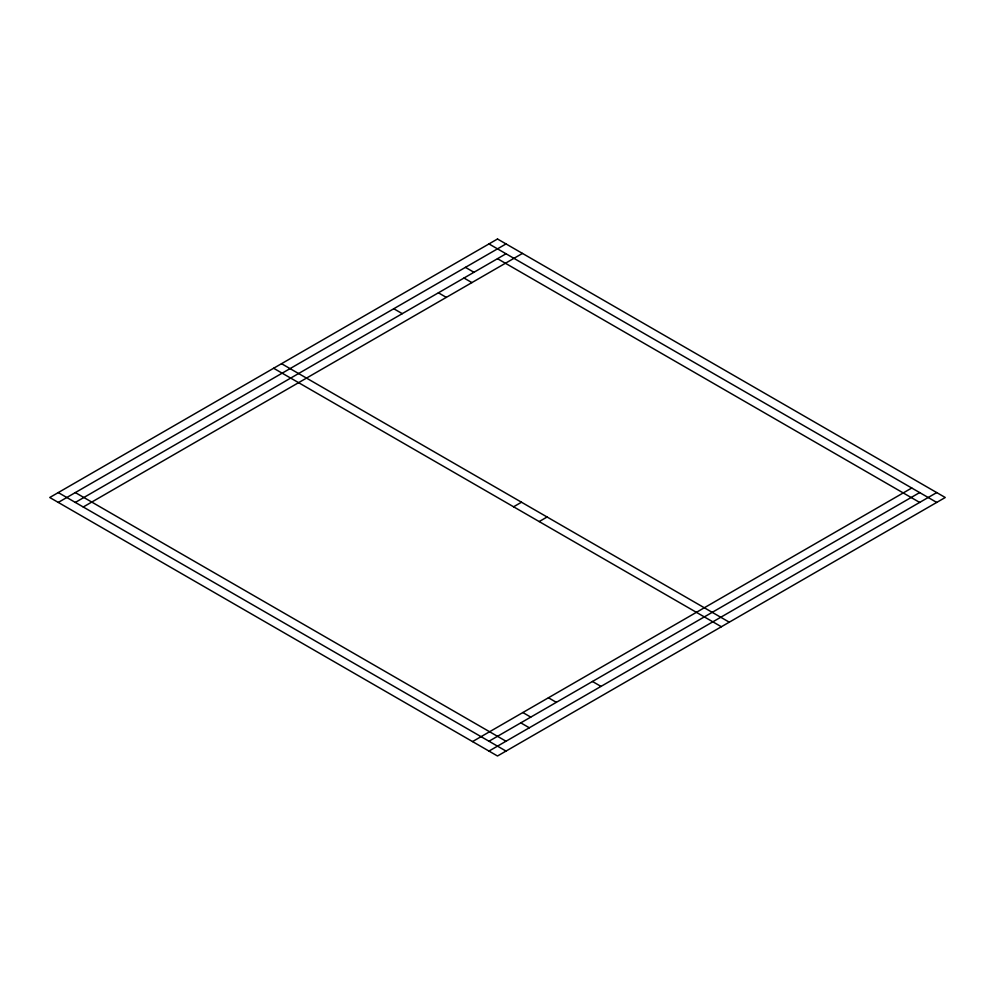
<?xml version="1.0" encoding="UTF-8"?>
<svg xmlns="http://www.w3.org/2000/svg" width="995" height="995" viewBox="0 0 995 995"><rect width="100%" height="100%" fill="white"/><g stroke="black" fill="none" stroke-linecap="round" stroke-linejoin="round"><path stroke-width="1.49" d="M58.282 502.425L506.032 243.924M75.334 502.425L506.032 253.762M83.244 506.99L522.462 253.414M513.582 506.791L521.492 502.226M539.178 521.567L547.088 517.002M472.538 741.586L911.756 488.01M488.968 741.238L919.666 492.575M488.968 751.076L936.718 492.575M488.968 243.924L936.718 502.425M497.5 258.688L919.666 502.425M465.436 267.356L473.956 272.282M463.993 278.04L471.904 282.605M438.409 292.804L446.32 297.381M393.759 308.736L402.291 313.661M281.535 363.685L729.285 622.186M273.625 368.249L721.375 626.75M592.46 681.475L600.992 686.401M548.444 697.769L556.342 702.333M522.848 712.544L530.758 717.109M520.795 722.855L529.328 727.78M75.334 492.575L506.032 741.238M58.282 492.575L506.032 751.076M497.5 238.999L49.75 497.5L497.5 756.001L945.25 497.5L497.5 238.999"/></g></svg>
